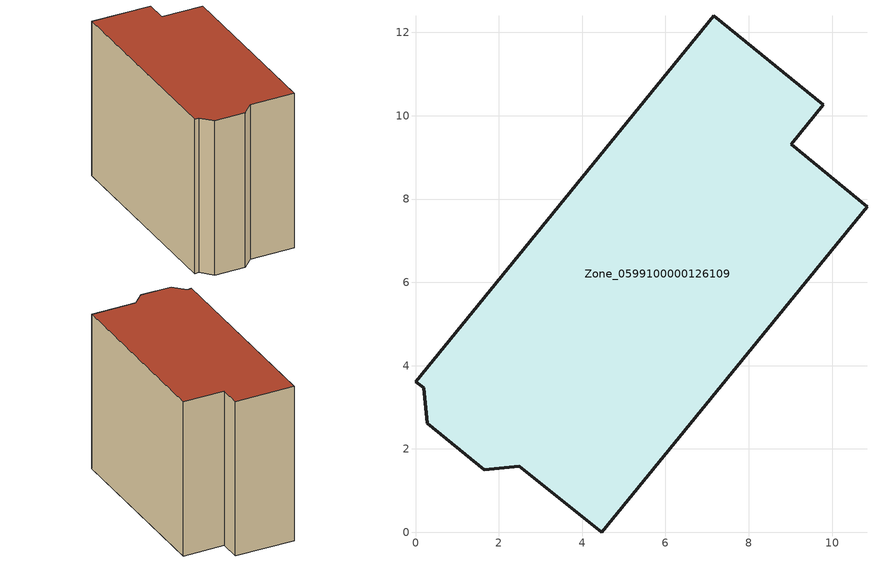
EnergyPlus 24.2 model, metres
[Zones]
Zone_0599100000126109
 floor ground (C_G): 0.28,2.62 0.2,3.47 0,3.62 7.16,12.4 9.79,10.26 9.02,9.31 10.84,7.82 4.47,0 2.49,1.58 1.65,1.5 z0
 wall outside (C_F): 0.2,3.47 0.28,2.62 1.65,1.5 2.49,1.58 4.47,0 10.84,7.82 9.02,9.31 9.79,10.26 7.16,12.4 0,3.62 0.2,3.47 z0:9.09
 roof outside (C_R): 7.16,12.4 0,3.62 0.2,3.47 0.28,2.62 1.65,1.5 2.49,1.58 4.47,0 10.84,7.82 9.02,9.31 9.79,10.26 z9.09
[BUILDING]
Pand.0599100000126109: North Axis=0; Terrain=City; Loads Convergence Tolerance Value=0.04; Temperature Convergence Tolerance Value=0.4; Solar Distribution=FullExterior; Maximum Number of Warmup Days=25; Minimum Number of Warmup Days=1
[Site:Location]
Rotterdam.The.Hague.AP_ZH_NLD Design_Conditions: Latitude=51.96; Longitude=4.45; Time Zone=1; Elevation=-4.5
[SITE:GROUNDTEMPERATURE:BUILDINGSURFACE]
18, 18, 18, 18, 18, 18, 18, 18, 18, 18, 18, 18
[MATERIAL] Thermal Absorptance=0.9; Solar Absorptance=0.7; Visible Absorptance=0.7
Name | Roughness | Thickness | Conductivity | Density | Specific Heat
G.TI.1946 | MediumSmooth | 0.15 | 1 | 540 | 1210
F.TI.1946 | Rough | 0.3 | 0.857143 | 1920 | 840
R.TI.1946 | MediumRough | 0.2 | 0.1 | 1500 | 1000
[CONSTRUCTION]
C_G: G.TI.1946
C_F: F.TI.1946
C_R: R.TI.1946
[ZONE]
Zone_0599100000126109: Type=1; Multiplier=1; Ceiling Height=Autocalculate; Volume=Autocalculate; Floor Area=autocalculate; Part of Total Floor Area=Yes
[ZONEINFILTRATION:DESIGNFLOWRATE]
Infil_Zone_0599100000126109: Zone or ZoneList or Space or SpaceList=Zone_0599100000126109; Schedule=AlwaysOn; Design Flow Rate Calculation Method=Flow/Area; Flow Rate per Floor Area=0.003; Constant Term Coefficient=1; Temperature Term Coefficient=0; Velocity Term Coefficient=0; Velocity Squared Term Coefficient=0
[HVACTEMPLATE:ZONE:IDEALLOADSAIRSYSTEM]
Zone_0599100000126109: Maximum Heating Supply Air Temperature=50; Minimum Cooling Supply Air Temperature=13; Maximum Heating Supply Air Humidity Ratio=0.0156; Minimum Cooling Supply Air Humidity Ratio=0.0077; Heating Limit=NoLimit; Cooling Limit=NoLimit; Dehumidification Control Type=ConstantSensibleHeatRatio; Cooling Sensible Heat Ratio=0.7; Dehumidification Setpoint=60; Humidification Control Type=None; Humidification Setpoint=30; Outdoor Air Method=None; Outdoor Air Flow Rate per Person=0.00944; Outdoor Air Flow Rate per Zone Floor Area=0; Outdoor Air Flow Rate per Zone=0; Demand Controlled Ventilation Type=None; Outdoor Air Economizer Type=NoEconomizer; Heat Recovery Type=None; Sensible Heat Recovery Effectiveness=0.7; Latent Heat Recovery Effectiveness=0.65
[ZONECONTROL:THERMOSTAT]
ThermostatControl_Zone_0599100000126109: Zone or ZoneList=Zone_0599100000126109; Control Type Schedule=DualSetpointControlType; Control 1=Thermostat_Zone_0599100000126109; Temperature Difference Between Cutout And Setpoint=0
[THERMOSTATSETPOINT:DUALSETPOINT]
Thermostat_Zone_0599100000126109: Heating Setpoint Temperature Schedule=HeatingSetpoint_Zone_0599100000126109; Cooling Setpoint Temperature Schedule=CoolingSetpoint_Zone_0599100000126109
[SCHEDULE:COMPACT]
HeatingSetpoint_Zone_0599100000126109: Through: 12/31, For: AllDays, Until: 24:00, 21
CoolingSetpoint_Zone_0599100000126109: Through: 12/31, For: AllDays, Until: 24:00, 24
DualSetpointControlType: Through: 12/31, For: AllDays, Until: 24:00, 4
AlwaysOn: Through: 12/31, For: AllDays, Until: 24:00, 1
